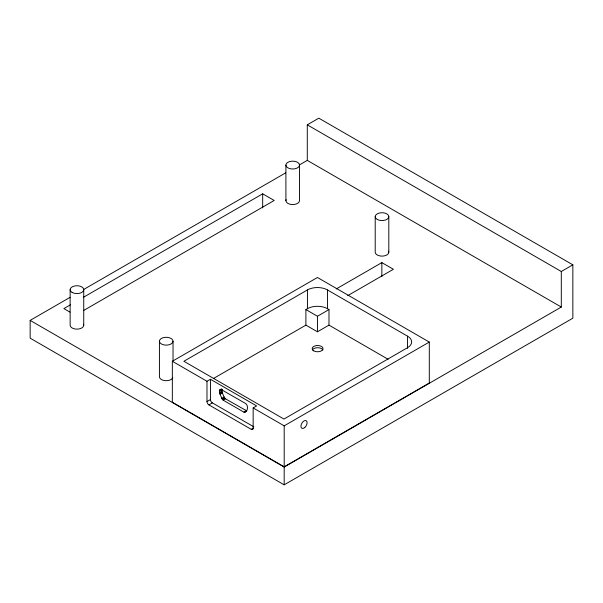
<?xml version="1.0" encoding="UTF-8"?>
<svg xmlns="http://www.w3.org/2000/svg" width="603" height="603" viewBox="0 0 603 603"><rect width="100%" height="100%" fill="white"/><g stroke="black" fill="none" stroke-linecap="round" stroke-linejoin="round"><path stroke-width="0.9" d="M572.85 264.83L318.821 118.173L307.281 124.836L307.281 160.39L561.303 307.055L561.303 271.501L572.85 264.83L572.85 318.196L284.179 484.827L30.15 338.162L30.15 320.389L70.038 297.362M219.598 391.038L220.08 389.711L221.022 389.425L245.798 403.611C248.655 405.879 248.029 411.955 243.966 412.188L223.102 400.121L221.768 398.297L219.643 393.05L219.598 391.038L221.912 389.704L221.987 389.086L219.68 390.42M83.87 289.372L285.739 172.827M299.578 164.838L307.281 160.39M70.393 304.832L63.873 308.593L70.016 312.135M83.425 297.302L262.674 193.819L274.192 200.467L83.538 310.537M172.337 361.272L317.442 277.493L429.298 342.074L429.298 383.041L284.194 466.82L172.337 402.239L172.337 361.272L206.98 381.269L210.439 379.272L256.629 405.932L253.162 407.937L253.162 428.22A2.721 1.568 60 0 1 251.24 429.328L208.902 404.884A2.721 1.568 60 0 1 206.98 401.553L206.98 381.269M307.432 289.937L183.885 361.272L283.953 419.047L407.507 347.712A14.155 8.171 0 0 0 407.507 336.157L327.452 289.937A14.155 8.171 0 0 0 307.432 289.937L307.432 308.683L305.894 309.573L305.894 325.13L213.304 378.586M336.21 288.965L381.85 262.614L393.397 269.277L347.758 295.628M305.894 309.573L317.442 316.243L328.989 309.573L328.989 325.13L388.144 359.282M305.894 325.13L317.442 331.793L328.989 325.13M219.907 389.907L221.452 389.018M219.778 390.141L221.316 389.252M219.62 390.729L221.927 389.395M219.598 392.545L221.912 391.219L221.912 389.704M219.643 393.05L221.949 391.716L221.912 391.219M219.778 393.631L222.085 392.297L221.949 391.716M206.98 401.553L210.439 399.555L210.439 379.272M219.974 394.174L222.281 392.839L222.085 392.297M208.902 404.884L212.369 402.887L253.893 426.864M221.768 398.297L224.082 396.962L222.281 392.839M222.108 398.945L224.422 397.611L225.409 398.787L246.846 410.929M222.575 399.585L224.881 398.251M223.102 400.121L225.409 398.787M243.966 412.188L246.273 410.854M244.532 412.264L246.069 411.374M244.999 412.158L246.537 411.269M251.24 429.328L253.32 428.13M253.162 407.937L284.194 425.846L429.298 342.074M30.15 320.389L284.179 467.054L561.303 307.055M307.281 124.836L561.303 271.501M307.432 308.683A14.155 8.171 0 0 1 327.452 308.683L328.989 309.573M224.082 396.962L224.422 397.611M407.507 336.157L407.507 348.346M388.814 216.643A6.806 3.927 0 0 1 378.609 220.042A6.806 3.927 0 0 1 378.609 213.243A6.806 3.927 0 0 1 388.814 216.643L388.814 252.197M381.85 262.614L381.85 276.649M375.209 216.643L375.209 252.197A6.806 3.927 0 0 0 382.897 256.094A6.806 3.927 0 0 0 388.588 251.18M327.452 289.937L327.452 308.683M317.442 316.243L317.442 331.793M299.518 165.079A6.806 3.927 0 0 1 289.312 168.486A6.806 3.927 0 0 1 289.312 161.679A6.806 3.927 0 0 1 299.518 165.079L299.518 200.633A6.806 3.927 0 0 1 291.822 204.53A6.806 3.927 0 0 1 286.139 199.623M285.905 165.079L285.905 200.633M284.194 425.846L284.194 466.82M284.179 467.054L284.179 484.827M262.674 193.819L262.674 207.854M173.031 341.215A6.806 3.927 0 0 1 162.825 344.615A6.806 3.927 0 0 1 162.825 337.808A6.806 3.927 0 0 1 173.031 341.215L173.031 360.858M159.426 341.215L159.426 376.769A6.806 3.927 0 0 0 165.343 380.659A6.806 3.927 0 0 0 172.805 377.787M83.742 289.659L83.742 325.213M70.129 289.659L70.129 325.213A6.806 3.927 0 0 0 77.825 329.11A6.806 3.927 0 0 0 83.508 324.195M212.369 402.887A2.721 1.568 60 0 1 210.439 399.555M312.339 350.041A5.442 3.143 0 0 1 317.593 347.712A5.442 3.143 0 0 1 322.854 350.041M72.126 292.432A6.806 3.927 0 0 0 83.508 290.676A6.806 3.927 0 0 0 75.171 285.867A6.806 3.927 0 0 0 72.126 292.432M304.817 427.459A4.357 2.518 -60 0 0 306.196 420.713A4.357 2.518 -60 0 0 301.04 425.281A4.357 2.518 -60 0 0 304.817 427.459M313.741 350.856A5.442 3.143 0 0 0 322.854 349.446A5.442 3.143 0 0 0 316.183 345.602A5.442 3.143 0 0 0 313.741 350.856"/></g></svg>
